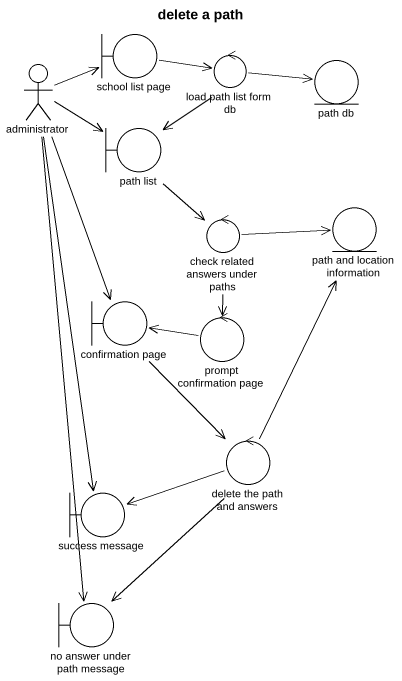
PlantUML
@startuml
title delete a path
boundary "school list page" as school_list_page
control "load path list form db" as load_path_list_form_db
entity "path db" as path_db
actor administrator
boundary "path list" as path_list
control "check related answers under paths" as check_related_answers_under
entity "path and location information" as path_and_location
boundary "confirmation page" as confirmation_page
control "prompt confirmation page" as prompt_confirmation_page
control "delete the path and answers" as delete_the_path_and_answers
boundary "success message" as success_message
boundary "no answer under path message" as no_answer_under_path_message
school_list_page -right-> load_path_list_form_db
load_path_list_form_db -right-> path_db
load_path_list_form_db --> path_list
administrator -right-> school_list_page
administrator -right-> path_list
administrator --> confirmation_page
administrator --> success_message
administrator --> no_answer_under_path_message
path_list --> check_related_answers_under
check_related_answers_under -right-> path_and_location
check_related_answers_under --> prompt_confirmation_page
confirmation_page --> delete_the_path_and_answers
prompt_confirmation_page -left-> confirmation_page
delete_the_path_and_answers -up-> path_and_location
delete_the_path_and_answers -left-> success_message
delete_the_path_and_answers --> no_answer_under_path_message
@enduml
